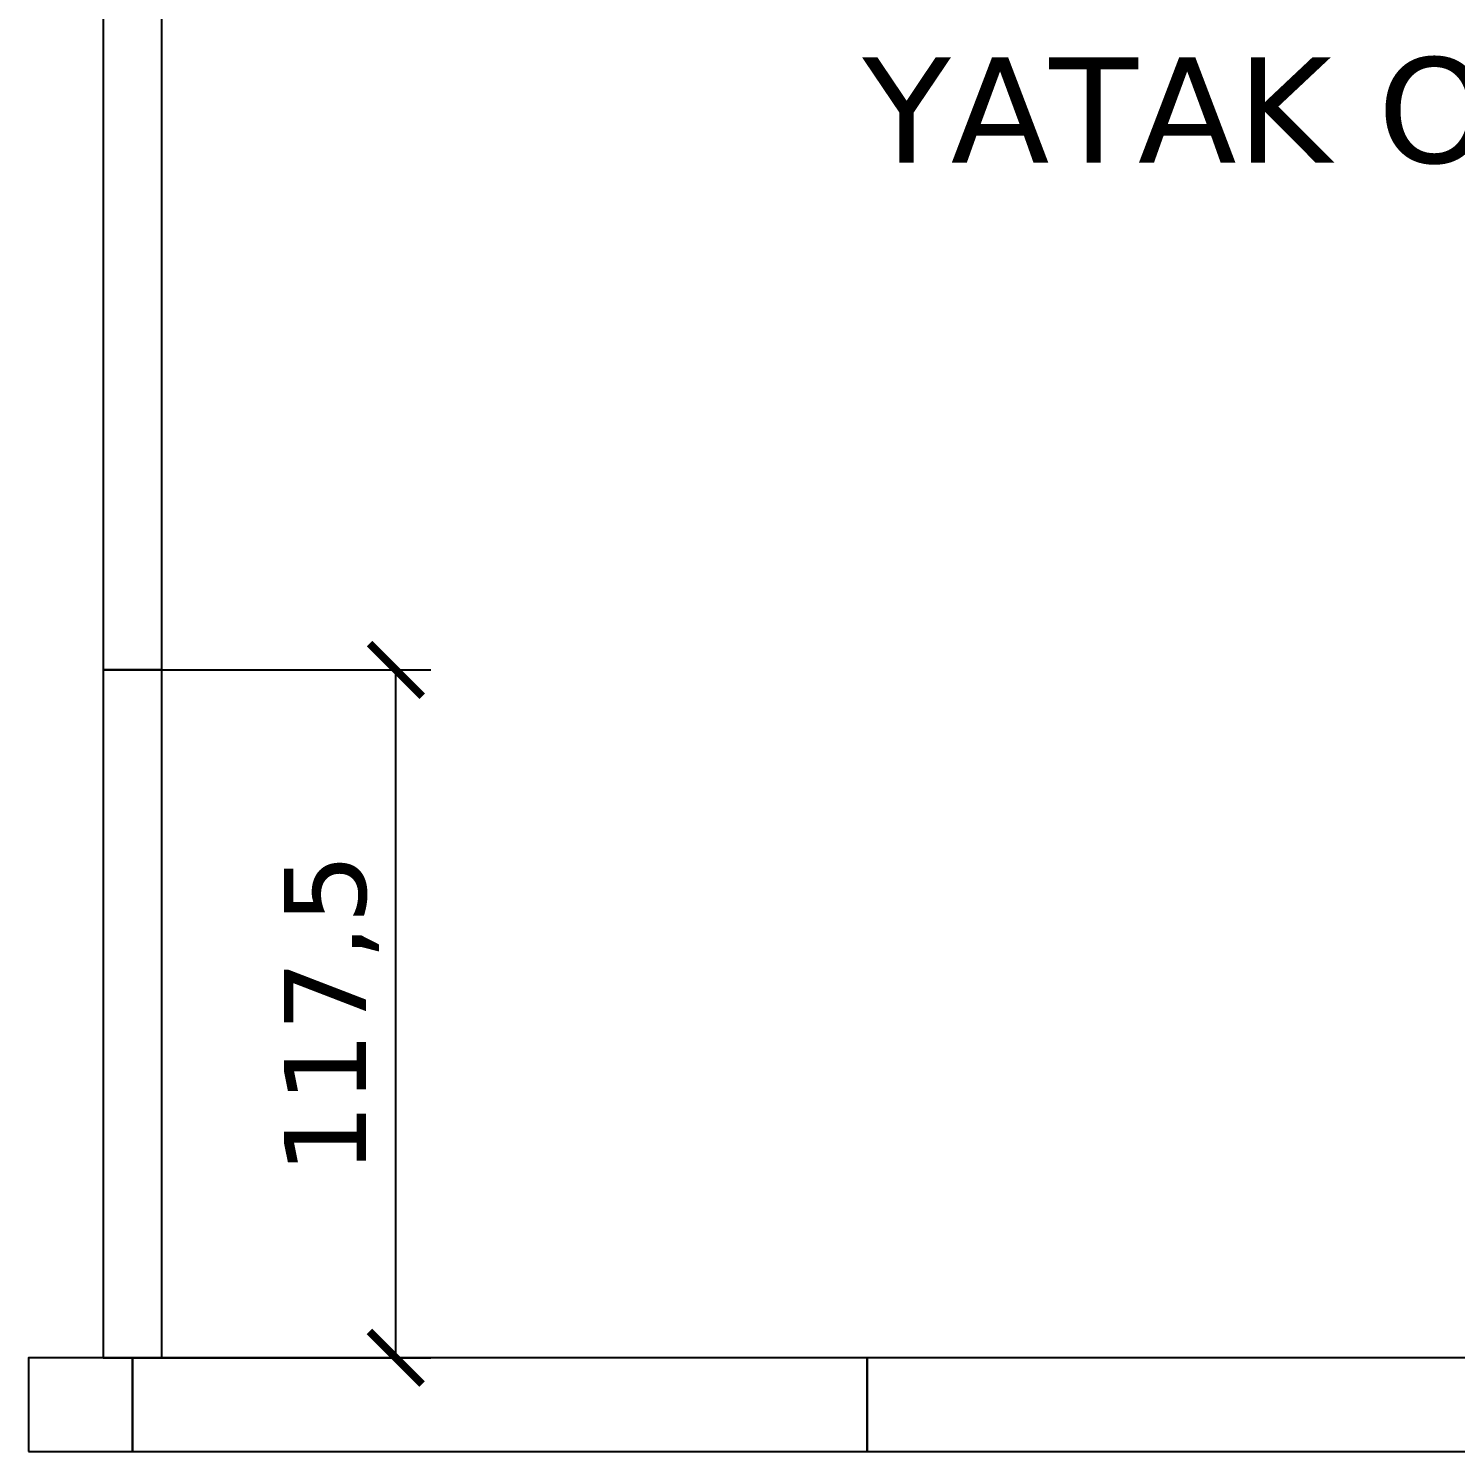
# Model space of a CAD drawing. Header units: centimetres. Extents: x -135 to 5324, y -1304 to 1609.
# Drawn here: x 3423.2 to 3667, y 251 to 494 of the extents above; entities that cross this region are included whole.
import ezdxf
from ezdxf.enums import TextEntityAlignment as Align

# ---------------------------------------------------------------- set-up
doc = ezdxf.new("R2010")
doc.units = ezdxf.units.CM
for name, color, linetype in [('MONTAJ_OZEL_OLCU', 6, 'Continuous'), ('MONTAJ_OZEL_PANO', 6, 'Continuous'), ('MONTAJ_STANDART', 7, 'Continuous'), ('MONTAJ_YAZI', 4, 'Continuous')]:
    doc.layers.add(name, color=color, linetype=linetype)
doc.styles.add('PORTMAN', font='DejaVuSans.ttf')
doc.dimstyles.new('PORTMAN', dxfattribs={"dimtxt": 14, "dimasz": 9, "dimexe": 6, "dimexo": 5, "dimgap": 4, "dimtad": 1, "dimtxsty": 'PORTMAN', "dimblk": 'ARCHTICK', "dimcen": 2.5, "dimazin": 3, "dimtfac": 0.5, "dimtmove": 2, "dimatfit": 3})

# ---------------------------------------------------------------- blocks, each defined once
blk = doc.blocks.new('BOM_D11_1255p0_DIS_K02')
blk.add_lwpolyline([(107.75, 0), (125.5, 0), (125.5, 16), (107.75, 16)], close=True)
blk = doc.blocks.new('MNT_BOM_D11_1255p0_DIS_K02')
blk.add_blockref('BOM_D11_1255p0_DIS_K02', (0, 0))
blk = doc.blocks.new('BOM_D09_1255p0_DIS_DOLU')
blk.add_lwpolyline([(0, 0), (16, 0), (16, 125.5), (0, 125.5)], close=True)
blk = doc.blocks.new('MNT_BOM_D09_1255p0_DIS_DOLU')
blk.add_blockref('BOM_D09_1255p0_DIS_DOLU', (0, 0))
blk = doc.blocks.new('BOM_I17_1175p0_IC_DOLU')
blk.add_lwpolyline([(0, 0), (10, 0), (10, 117.5), (0, 117.5)], close=True)
blk = doc.blocks.new('MNT_BOM_I17_1175p0_IC_DOLU')
blk.add_blockref('BOM_I17_1175p0_IC_DOLU', (0, 0))
blk = doc.blocks.new('_ARCHTICK')
at = {"color": 0, "linetype": 'BYBLOCK', "const_width": 0.15}
blk.add_lwpolyline([(-0.5, -0.5), (0.5, 0.5)], dxfattribs=at)
blk = doc.blocks.new('BOM_I14_1255p0_IC_DOLU')
blk.add_lwpolyline([(0, 0), (10, 0), (10, 125.5), (0, 125.5)], close=True)
blk = doc.blocks.new('MNT_BOM_I14_1255p0_IC_DOLU')
blk.add_blockref('BOM_I14_1255p0_IC_DOLU', (0, 0))

msp = doc.modelspace()

# ---------------------------------------------------------------- block references
at = {"layer": 'MONTAJ_OZEL_PANO'}
msp.add_blockref('MNT_BOM_I17_1175p0_IC_DOLU', (3436, 267), dxfattribs=at)
at = {"layer": 'MONTAJ_STANDART'}
for name, p in [('MNT_BOM_I14_1255p0_IC_DOLU', (3436, 384.5)), ('MNT_BOM_D11_1255p0_DIS_K02', (3315.5, 251))]:
    msp.add_blockref(name, p, dxfattribs=at)
at = {"layer": 'MONTAJ_STANDART', "rotation": 270}
for p in [(3441, 267), (3566.5, 267)]:
    msp.add_blockref('MNT_BOM_D09_1255p0_DIS_DOLU', p, dxfattribs=at)

# ---------------------------------------------------------------- texts
at = {"layer": 'MONTAJ_YAZI', "style": 'PORTMAN'}
msp.add_text('YATAK ODASI 1', height=18, dxfattribs=at).set_placement((3660.625, 480.125), align=Align.MIDDLE_CENTER)

# ---------------------------------------------------------------- dimensions: what is measured, and where the dimension line sits
at = {"layer": 'MONTAJ_OZEL_OLCU'}
msp.add_linear_dim(base=(3486, 267), p1=(3436, 267), p2=(3436, 384.5), angle=90, dimstyle='PORTMAN', override={"dimtxt": 14, "dimasz": 9, "dimexe": 6, "dimexo": 5, "dimdec": 2, "dimzin": 8, "dimdsep": 44}, dxfattribs=at).render()

doc.saveas('drawing.dxf')
